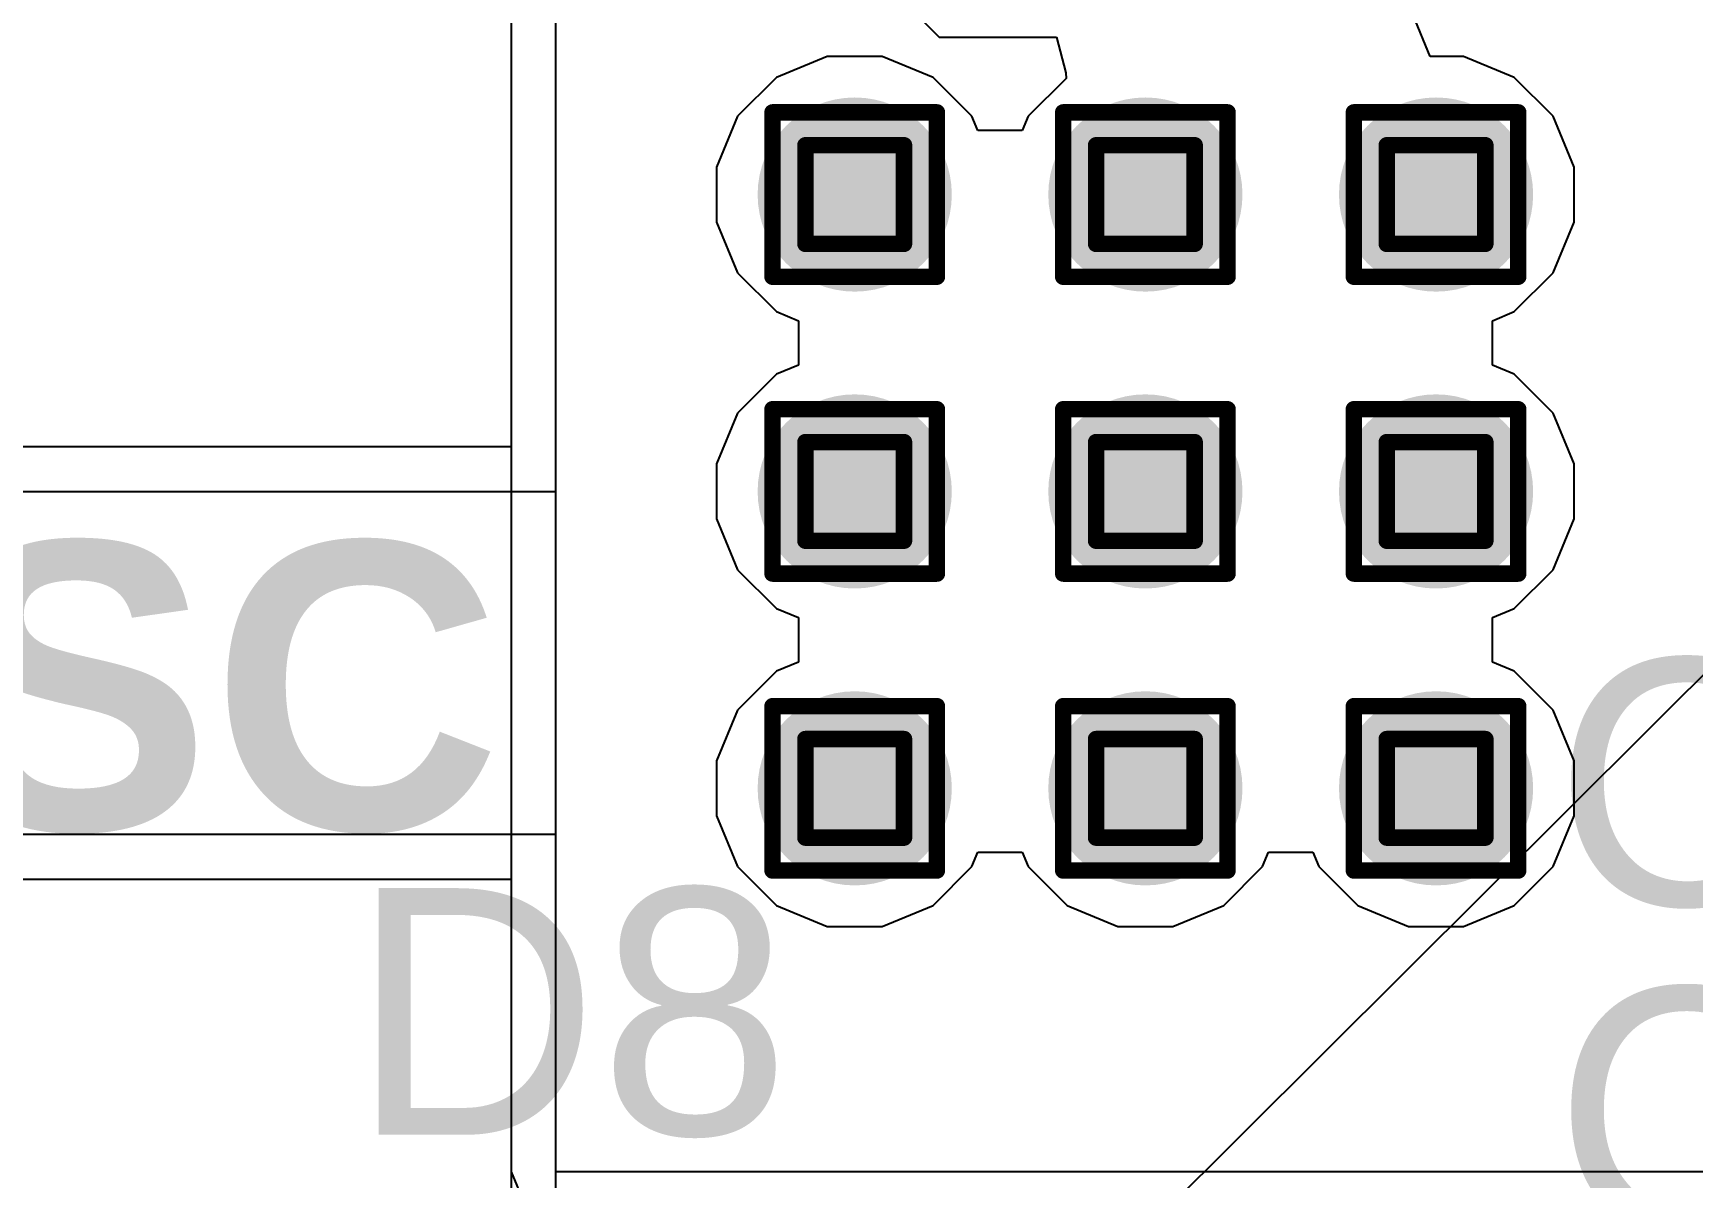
# Model space of a CAD drawing. Header units: inches. Extents: x -22 to 5433, y -13 to 5447.
# Drawn here: x -14.44 to -9.32, y 26.27 to 29.81 of the extents above; entities that cross this region are included whole.
import ezdxf

# ---------------------------------------------------------------- set-up
doc = ezdxf.new("R2010")
doc.units = ezdxf.units.IN
for name, color, linetype in [('Bottom Layer', 5, 'Continuous'), ('Bottom Solder', 6, 'Continuous'), ('Drill Drawing', 1, 'Continuous'), ('Ground', 16, 'Continuous'), ('Power', 76, 'Continuous'), ('Top Layer', 1, 'Continuous'), ('Top Overlay', 2, 'Continuous'), ('Via Holes', 16, 'Continuous')]:
    doc.layers.add(name, color=color, linetype=linetype)
doc.styles.add('Arial', font='', dxfattribs={"height": 0.2})
doc.styles.add('Arial_Bold', font='', dxfattribs={"height": 0.2})
doc.styles.get('Arial').set_extended_font_data('Arial')
doc.styles.get('Arial_Bold').set_extended_font_data('Arial', bold=True)

msp = doc.modelspace()

# ---------------------------------------------------------------- hatches: boundary and pattern name
at = {"layer": 'Bottom Layer'}
h = msp.add_hatch(color=5, dxfattribs=at)
edge = h.paths.add_edge_path()
edge.add_arc((-11.9066, 29.3082), 0.3, 0, 360)
h = msp.add_hatch(color=5, dxfattribs=at)
edge = h.paths.add_edge_path()
edge.add_arc((-11.0085, 29.3082), 0.3, 0, 360)
h = msp.add_hatch(color=5, dxfattribs=at)
edge = h.paths.add_edge_path()
edge.add_arc((-10.1104, 29.3082), 0.3, 0, 360)
h = msp.add_hatch(color=5, dxfattribs=at)
edge = h.paths.add_edge_path()
edge.add_arc((-11.9066, 28.3907), 0.3, 0, 360)
h = msp.add_hatch(color=5, dxfattribs=at)
edge = h.paths.add_edge_path()
edge.add_arc((-11.0085, 28.3907), 0.3, 0, 360)
h = msp.add_hatch(color=5, dxfattribs=at)
edge = h.paths.add_edge_path()
edge.add_arc((-10.1104, 28.3907), 0.3, 0, 360)
h = msp.add_hatch(color=5, dxfattribs=at)
edge = h.paths.add_edge_path()
edge.add_arc((-11.9066, 27.4731), 0.3, 0, 360)
h = msp.add_hatch(color=5, dxfattribs=at)
edge = h.paths.add_edge_path()
edge.add_arc((-11.0085, 27.4731), 0.3, 0, 360)
h = msp.add_hatch(color=5, dxfattribs=at)
edge = h.paths.add_edge_path()
edge.add_arc((-10.1104, 27.4731), 0.3, 0, 360)
at = {"layer": 'Ground'}
h = msp.add_hatch(color=16, dxfattribs=at)
edge = h.paths.add_edge_path()
edge.add_arc((-11.9066, 29.3082), 0.3, 0, 360)
h = msp.add_hatch(color=16, dxfattribs=at)
edge = h.paths.add_edge_path()
edge.add_arc((-11.0085, 29.3082), 0.3, 0, 360)
h = msp.add_hatch(color=16, dxfattribs=at)
edge = h.paths.add_edge_path()
edge.add_arc((-10.1104, 29.3082), 0.3, 0, 360)
h = msp.add_hatch(color=16, dxfattribs=at)
edge = h.paths.add_edge_path()
edge.add_arc((-11.9066, 28.3907), 0.3, 0, 360)
h = msp.add_hatch(color=16, dxfattribs=at)
edge = h.paths.add_edge_path()
edge.add_arc((-11.0085, 28.3907), 0.3, 0, 360)
h = msp.add_hatch(color=16, dxfattribs=at)
edge = h.paths.add_edge_path()
edge.add_arc((-10.1104, 28.3907), 0.3, 0, 360)
h = msp.add_hatch(color=16, dxfattribs=at)
edge = h.paths.add_edge_path()
edge.add_arc((-11.9066, 27.4731), 0.3, 0, 360)
h = msp.add_hatch(color=16, dxfattribs=at)
edge = h.paths.add_edge_path()
edge.add_arc((-11.0085, 27.4731), 0.3, 0, 360)
h = msp.add_hatch(color=16, dxfattribs=at)
edge = h.paths.add_edge_path()
edge.add_arc((-10.1104, 27.4731), 0.3, 0, 360)
at = {"layer": 'Power'}
h = msp.add_hatch(color=76, dxfattribs=at)
edge = h.paths.add_edge_path()
edge.add_arc((-11.9066, 29.3082), 0.3, 0, 360)
h = msp.add_hatch(color=76, dxfattribs=at)
edge = h.paths.add_edge_path()
edge.add_arc((-11.0085, 29.3082), 0.3, 0, 360)
h = msp.add_hatch(color=76, dxfattribs=at)
edge = h.paths.add_edge_path()
edge.add_arc((-10.1104, 29.3082), 0.3, 0, 360)
h = msp.add_hatch(color=76, dxfattribs=at)
edge = h.paths.add_edge_path()
edge.add_arc((-11.9066, 28.3907), 0.3, 0, 360)
h = msp.add_hatch(color=76, dxfattribs=at)
edge = h.paths.add_edge_path()
edge.add_arc((-11.0085, 28.3907), 0.3, 0, 360)
h = msp.add_hatch(color=76, dxfattribs=at)
edge = h.paths.add_edge_path()
edge.add_arc((-10.1104, 28.3907), 0.3, 0, 360)
h = msp.add_hatch(color=76, dxfattribs=at)
edge = h.paths.add_edge_path()
edge.add_arc((-11.9066, 27.4731), 0.3, 0, 360)
h = msp.add_hatch(color=76, dxfattribs=at)
edge = h.paths.add_edge_path()
edge.add_arc((-11.0085, 27.4731), 0.3, 0, 360)
h = msp.add_hatch(color=76, dxfattribs=at)
edge = h.paths.add_edge_path()
edge.add_arc((-10.1104, 27.4731), 0.3, 0, 360)
at = {"layer": 'Top Layer'}
h = msp.add_hatch(color=1, dxfattribs=at)
edge = h.paths.add_edge_path()
edge.add_arc((-11.9066, 29.3082), 0.3, 0, 360)
h = msp.add_hatch(color=1, dxfattribs=at)
edge = h.paths.add_edge_path()
edge.add_arc((-11.0085, 29.3082), 0.3, 0, 360)
h = msp.add_hatch(color=1, dxfattribs=at)
edge = h.paths.add_edge_path()
edge.add_arc((-10.1104, 29.3082), 0.3, 0, 360)
h = msp.add_hatch(color=1, dxfattribs=at)
edge = h.paths.add_edge_path()
edge.add_arc((-11.9066, 28.3907), 0.3, 0, 360)
h = msp.add_hatch(color=1, dxfattribs=at)
edge = h.paths.add_edge_path()
edge.add_arc((-11.0085, 28.3907), 0.3, 0, 360)
h = msp.add_hatch(color=1, dxfattribs=at)
edge = h.paths.add_edge_path()
edge.add_arc((-10.1104, 28.3907), 0.3, 0, 360)
h = msp.add_hatch(color=1, dxfattribs=at)
edge = h.paths.add_edge_path()
edge.add_arc((-11.9066, 27.4731), 0.3, 0, 360)
h = msp.add_hatch(color=1, dxfattribs=at)
edge = h.paths.add_edge_path()
edge.add_arc((-11.0085, 27.4731), 0.3, 0, 360)
h = msp.add_hatch(color=1, dxfattribs=at)
edge = h.paths.add_edge_path()
edge.add_arc((-10.1104, 27.4731), 0.3, 0, 360)
at = {"layer": 'Via Holes'}
h = msp.add_hatch(color=7, dxfattribs=at)
edge = h.paths.add_edge_path()
edge.add_arc((-11.9066, 29.3082), 0.15, 0, 360)
h = msp.add_hatch(color=7, dxfattribs=at)
edge = h.paths.add_edge_path()
edge.add_arc((-11.0085, 29.3082), 0.15, 0, 360)
h = msp.add_hatch(color=7, dxfattribs=at)
edge = h.paths.add_edge_path()
edge.add_arc((-10.1104, 29.3082), 0.15, 0, 360)
h = msp.add_hatch(color=7, dxfattribs=at)
edge = h.paths.add_edge_path()
edge.add_arc((-11.9066, 28.3907), 0.15, 0, 360)
h = msp.add_hatch(color=7, dxfattribs=at)
edge = h.paths.add_edge_path()
edge.add_arc((-11.0085, 28.3907), 0.15, 0, 360)
h = msp.add_hatch(color=7, dxfattribs=at)
edge = h.paths.add_edge_path()
edge.add_arc((-10.1104, 28.3907), 0.15, 0, 360)
h = msp.add_hatch(color=7, dxfattribs=at)
edge = h.paths.add_edge_path()
edge.add_arc((-11.9066, 27.4731), 0.15, 0, 360)
h = msp.add_hatch(color=7, dxfattribs=at)
edge = h.paths.add_edge_path()
edge.add_arc((-11.0085, 27.4731), 0.15, 0, 360)
h = msp.add_hatch(color=7, dxfattribs=at)
edge = h.paths.add_edge_path()
edge.add_arc((-10.1104, 27.4731), 0.15, 0, 360)

# ---------------------------------------------------------------- linework, layer by layer
at = {"layer": 'Bottom Layer'}
for p, q in [((-12.968, 33.423), (-12.968, 28.5281)), ((-12.8305, 28.3907), (-12.8305, 33.423)), ((-12.968, 28.5281), (-17.9324, 28.5281)), ((-17.9324, 28.3907), (-12.8305, 28.3907)), ((-12.8305, 27.3304), (-17.9324, 27.3304)), ((-12.8305, 26.2368), (-12.8305, 27.3304)), ((-17.9324, 27.1929), (-12.968, 27.1929)), ((-12.968, 27.1929), (-12.968, 26.2368))]:
    msp.add_line(p, q, dxfattribs=at)
at = {"layer": 'Bottom Solder'}
msp.add_line((-19.4386, 17.7117), (5432.8521, 5447.4931), dxfattribs=at)
at = {"layer": 'Drill Drawing'}
for points in [[(-12.1606, 29.5622, 0.0508, 0.0508, 0), (-11.6526, 29.5622, 0.0508, 0.0508, 0)], [(-12.1606, 29.0542, 0.0508, 0.0508, 0), (-12.1606, 29.5622, 0.0508, 0.0508, 0)], [(-11.6526, 29.0542, 0.0508, 0.0508, 0), (-11.6526, 29.5622, 0.0508, 0.0508, 0)], [(-11.2625, 29.5622, 0.0508, 0.0508, 0), (-10.7545, 29.5622, 0.0508, 0.0508, 0)], [(-11.2625, 29.0542, 0.0508, 0.0508, 0), (-11.2625, 29.5622, 0.0508, 0.0508, 0)], [(-10.7545, 29.0542, 0.0508, 0.0508, 0), (-10.7545, 29.5622, 0.0508, 0.0508, 0)], [(-10.3644, 29.5622, 0.0508, 0.0508, 0), (-9.8564, 29.5622, 0.0508, 0.0508, 0)], [(-10.3644, 29.0542, 0.0508, 0.0508, 0), (-10.3644, 29.5622, 0.0508, 0.0508, 0)], [(-9.8564, 29.0542, 0.0508, 0.0508, 0), (-9.8564, 29.5622, 0.0508, 0.0508, 0)], [(-12.059, 29.4606, 0.0508, 0.0508, 0), (-11.7542, 29.4606, 0.0508, 0.0508, 0)], [(-12.059, 29.1558, 0.0508, 0.0508, 0), (-12.059, 29.4606, 0.0508, 0.0508, 0)], [(-11.7542, 29.1558, 0.0508, 0.0508, 0), (-11.7542, 29.4606, 0.0508, 0.0508, 0)], [(-11.1609, 29.4606, 0.0508, 0.0508, 0), (-10.8561, 29.4606, 0.0508, 0.0508, 0)], [(-11.1609, 29.1558, 0.0508, 0.0508, 0), (-11.1609, 29.4606, 0.0508, 0.0508, 0)], [(-10.8561, 29.1558, 0.0508, 0.0508, 0), (-10.8561, 29.4606, 0.0508, 0.0508, 0)], [(-10.2628, 29.4606, 0.0508, 0.0508, 0), (-9.958, 29.4606, 0.0508, 0.0508, 0)], [(-10.2628, 29.1558, 0.0508, 0.0508, 0), (-10.2628, 29.4606, 0.0508, 0.0508, 0)], [(-9.958, 29.1558, 0.0508, 0.0508, 0), (-9.958, 29.4606, 0.0508, 0.0508, 0)], [(-12.059, 29.1558, 0.0508, 0.0508, 0), (-11.7542, 29.1558, 0.0508, 0.0508, 0)], [(-11.1609, 29.1558, 0.0508, 0.0508, 0), (-10.8561, 29.1558, 0.0508, 0.0508, 0)], [(-10.2628, 29.1558, 0.0508, 0.0508, 0), (-9.958, 29.1558, 0.0508, 0.0508, 0)], [(-12.1606, 29.0542, 0.0508, 0.0508, 0), (-11.6526, 29.0542, 0.0508, 0.0508, 0)], [(-11.2625, 29.0542, 0.0508, 0.0508, 0), (-10.7545, 29.0542, 0.0508, 0.0508, 0)], [(-10.3644, 29.0542, 0.0508, 0.0508, 0), (-9.8564, 29.0542, 0.0508, 0.0508, 0)], [(-12.1606, 28.6447, 0.0508, 0.0508, 0), (-11.6526, 28.6447, 0.0508, 0.0508, 0)], [(-12.1606, 28.1367, 0.0508, 0.0508, 0), (-12.1606, 28.6447, 0.0508, 0.0508, 0)], [(-11.6526, 28.1367, 0.0508, 0.0508, 0), (-11.6526, 28.6447, 0.0508, 0.0508, 0)], [(-11.2625, 28.6447, 0.0508, 0.0508, 0), (-10.7545, 28.6447, 0.0508, 0.0508, 0)], [(-11.2625, 28.1367, 0.0508, 0.0508, 0), (-11.2625, 28.6447, 0.0508, 0.0508, 0)], [(-10.7545, 28.1367, 0.0508, 0.0508, 0), (-10.7545, 28.6447, 0.0508, 0.0508, 0)], [(-10.3644, 28.6447, 0.0508, 0.0508, 0), (-9.8564, 28.6447, 0.0508, 0.0508, 0)], [(-10.3644, 28.1367, 0.0508, 0.0508, 0), (-10.3644, 28.6447, 0.0508, 0.0508, 0)], [(-9.8564, 28.1367, 0.0508, 0.0508, 0), (-9.8564, 28.6447, 0.0508, 0.0508, 0)], [(-12.059, 28.5431, 0.0508, 0.0508, 0), (-11.7542, 28.5431, 0.0508, 0.0508, 0)], [(-12.059, 28.2383, 0.0508, 0.0508, 0), (-12.059, 28.5431, 0.0508, 0.0508, 0)], [(-11.7542, 28.2383, 0.0508, 0.0508, 0), (-11.7542, 28.5431, 0.0508, 0.0508, 0)], [(-11.1609, 28.5431, 0.0508, 0.0508, 0), (-10.8561, 28.5431, 0.0508, 0.0508, 0)], [(-11.1609, 28.2383, 0.0508, 0.0508, 0), (-11.1609, 28.5431, 0.0508, 0.0508, 0)], [(-10.8561, 28.2383, 0.0508, 0.0508, 0), (-10.8561, 28.5431, 0.0508, 0.0508, 0)], [(-10.2628, 28.5431, 0.0508, 0.0508, 0), (-9.958, 28.5431, 0.0508, 0.0508, 0)], [(-10.2628, 28.2383, 0.0508, 0.0508, 0), (-10.2628, 28.5431, 0.0508, 0.0508, 0)], [(-9.958, 28.2383, 0.0508, 0.0508, 0), (-9.958, 28.5431, 0.0508, 0.0508, 0)], [(-12.059, 28.2383, 0.0508, 0.0508, 0), (-11.7542, 28.2383, 0.0508, 0.0508, 0)], [(-11.1609, 28.2383, 0.0508, 0.0508, 0), (-10.8561, 28.2383, 0.0508, 0.0508, 0)], [(-10.2628, 28.2383, 0.0508, 0.0508, 0), (-9.958, 28.2383, 0.0508, 0.0508, 0)], [(-12.1606, 28.1367, 0.0508, 0.0508, 0), (-11.6526, 28.1367, 0.0508, 0.0508, 0)], [(-11.2625, 28.1367, 0.0508, 0.0508, 0), (-10.7545, 28.1367, 0.0508, 0.0508, 0)], [(-10.3644, 28.1367, 0.0508, 0.0508, 0), (-9.8564, 28.1367, 0.0508, 0.0508, 0)], [(-12.1606, 27.7271, 0.0508, 0.0508, 0), (-11.6526, 27.7271, 0.0508, 0.0508, 0)], [(-12.1606, 27.2191, 0.0508, 0.0508, 0), (-12.1606, 27.7271, 0.0508, 0.0508, 0)], [(-11.6526, 27.2191, 0.0508, 0.0508, 0), (-11.6526, 27.7271, 0.0508, 0.0508, 0)], [(-11.2625, 27.7271, 0.0508, 0.0508, 0), (-10.7545, 27.7271, 0.0508, 0.0508, 0)], [(-11.2625, 27.2191, 0.0508, 0.0508, 0), (-11.2625, 27.7271, 0.0508, 0.0508, 0)], [(-10.7545, 27.2191, 0.0508, 0.0508, 0), (-10.7545, 27.7271, 0.0508, 0.0508, 0)], [(-10.3644, 27.7271, 0.0508, 0.0508, 0), (-9.8564, 27.7271, 0.0508, 0.0508, 0)], [(-10.3644, 27.2191, 0.0508, 0.0508, 0), (-10.3644, 27.7271, 0.0508, 0.0508, 0)], [(-9.8564, 27.2191, 0.0508, 0.0508, 0), (-9.8564, 27.7271, 0.0508, 0.0508, 0)], [(-12.059, 27.6255, 0.0508, 0.0508, 0), (-11.7542, 27.6255, 0.0508, 0.0508, 0)], [(-12.059, 27.3207, 0.0508, 0.0508, 0), (-12.059, 27.6255, 0.0508, 0.0508, 0)], [(-11.7542, 27.3207, 0.0508, 0.0508, 0), (-11.7542, 27.6255, 0.0508, 0.0508, 0)], [(-11.1609, 27.6255, 0.0508, 0.0508, 0), (-10.8561, 27.6255, 0.0508, 0.0508, 0)], [(-11.1609, 27.3207, 0.0508, 0.0508, 0), (-11.1609, 27.6255, 0.0508, 0.0508, 0)], [(-10.8561, 27.3207, 0.0508, 0.0508, 0), (-10.8561, 27.6255, 0.0508, 0.0508, 0)], [(-10.2628, 27.6255, 0.0508, 0.0508, 0), (-9.958, 27.6255, 0.0508, 0.0508, 0)], [(-10.2628, 27.3207, 0.0508, 0.0508, 0), (-10.2628, 27.6255, 0.0508, 0.0508, 0)], [(-9.958, 27.3207, 0.0508, 0.0508, 0), (-9.958, 27.6255, 0.0508, 0.0508, 0)], [(-12.059, 27.3207, 0.0508, 0.0508, 0), (-11.7542, 27.3207, 0.0508, 0.0508, 0)], [(-11.1609, 27.3207, 0.0508, 0.0508, 0), (-10.8561, 27.3207, 0.0508, 0.0508, 0)], [(-10.2628, 27.3207, 0.0508, 0.0508, 0), (-9.958, 27.3207, 0.0508, 0.0508, 0)], [(-12.1606, 27.2191, 0.0508, 0.0508, 0), (-11.6526, 27.2191, 0.0508, 0.0508, 0)], [(-11.2625, 27.2191, 0.0508, 0.0508, 0), (-10.7545, 27.2191, 0.0508, 0.0508, 0)], [(-10.3644, 27.2191, 0.0508, 0.0508, 0), (-9.8564, 27.2191, 0.0508, 0.0508, 0)]]:
    msp.add_lwpolyline(points, format="xyseb", dxfattribs=at)
for points in [[(-12.1733, 29.5622, 0.0254, 0.0254, 1), (-12.1479, 29.5622, 0.0254, 0.0254, 1)], [(-12.1733, 29.5622, 0.0254, 0.0254, 1), (-12.1479, 29.5622, 0.0254, 0.0254, 1)], [(-11.6653, 29.5622, 0.0254, 0.0254, 1), (-11.6399, 29.5622, 0.0254, 0.0254, 1)], [(-11.6653, 29.5622, 0.0254, 0.0254, 1), (-11.6399, 29.5622, 0.0254, 0.0254, 1)], [(-11.2752, 29.5622, 0.0254, 0.0254, 1), (-11.2498, 29.5622, 0.0254, 0.0254, 1)], [(-11.2752, 29.5622, 0.0254, 0.0254, 1), (-11.2498, 29.5622, 0.0254, 0.0254, 1)], [(-10.7672, 29.5622, 0.0254, 0.0254, 1), (-10.7418, 29.5622, 0.0254, 0.0254, 1)], [(-10.7672, 29.5622, 0.0254, 0.0254, 1), (-10.7418, 29.5622, 0.0254, 0.0254, 1)], [(-10.3771, 29.5622, 0.0254, 0.0254, 1), (-10.3517, 29.5622, 0.0254, 0.0254, 1)], [(-10.3771, 29.5622, 0.0254, 0.0254, 1), (-10.3517, 29.5622, 0.0254, 0.0254, 1)], [(-9.8691, 29.5622, 0.0254, 0.0254, 1), (-9.8437, 29.5622, 0.0254, 0.0254, 1)], [(-9.8691, 29.5622, 0.0254, 0.0254, 1), (-9.8437, 29.5622, 0.0254, 0.0254, 1)], [(-12.0717, 29.4606, 0.0254, 0.0254, 1), (-12.0463, 29.4606, 0.0254, 0.0254, 1)], [(-12.0717, 29.4606, 0.0254, 0.0254, 1), (-12.0463, 29.4606, 0.0254, 0.0254, 1)], [(-11.7669, 29.4606, 0.0254, 0.0254, 1), (-11.7415, 29.4606, 0.0254, 0.0254, 1)], [(-11.7669, 29.4606, 0.0254, 0.0254, 1), (-11.7415, 29.4606, 0.0254, 0.0254, 1)], [(-11.1736, 29.4606, 0.0254, 0.0254, 1), (-11.1482, 29.4606, 0.0254, 0.0254, 1)], [(-11.1736, 29.4606, 0.0254, 0.0254, 1), (-11.1482, 29.4606, 0.0254, 0.0254, 1)], [(-10.8688, 29.4606, 0.0254, 0.0254, 1), (-10.8434, 29.4606, 0.0254, 0.0254, 1)], [(-10.8688, 29.4606, 0.0254, 0.0254, 1), (-10.8434, 29.4606, 0.0254, 0.0254, 1)], [(-10.2755, 29.4606, 0.0254, 0.0254, 1), (-10.2501, 29.4606, 0.0254, 0.0254, 1)], [(-10.2755, 29.4606, 0.0254, 0.0254, 1), (-10.2501, 29.4606, 0.0254, 0.0254, 1)], [(-9.9707, 29.4606, 0.0254, 0.0254, 1), (-9.9453, 29.4606, 0.0254, 0.0254, 1)], [(-9.9707, 29.4606, 0.0254, 0.0254, 1), (-9.9453, 29.4606, 0.0254, 0.0254, 1)], [(-12.0717, 29.1558, 0.0254, 0.0254, 1), (-12.0463, 29.1558, 0.0254, 0.0254, 1)], [(-12.0717, 29.1558, 0.0254, 0.0254, 1), (-12.0463, 29.1558, 0.0254, 0.0254, 1)], [(-11.7669, 29.1558, 0.0254, 0.0254, 1), (-11.7415, 29.1558, 0.0254, 0.0254, 1)], [(-11.7669, 29.1558, 0.0254, 0.0254, 1), (-11.7415, 29.1558, 0.0254, 0.0254, 1)], [(-11.1736, 29.1558, 0.0254, 0.0254, 1), (-11.1482, 29.1558, 0.0254, 0.0254, 1)], [(-11.1736, 29.1558, 0.0254, 0.0254, 1), (-11.1482, 29.1558, 0.0254, 0.0254, 1)], [(-10.8688, 29.1558, 0.0254, 0.0254, 1), (-10.8434, 29.1558, 0.0254, 0.0254, 1)], [(-10.8688, 29.1558, 0.0254, 0.0254, 1), (-10.8434, 29.1558, 0.0254, 0.0254, 1)], [(-10.2755, 29.1558, 0.0254, 0.0254, 1), (-10.2501, 29.1558, 0.0254, 0.0254, 1)], [(-10.2755, 29.1558, 0.0254, 0.0254, 1), (-10.2501, 29.1558, 0.0254, 0.0254, 1)], [(-9.9707, 29.1558, 0.0254, 0.0254, 1), (-9.9453, 29.1558, 0.0254, 0.0254, 1)], [(-9.9707, 29.1558, 0.0254, 0.0254, 1), (-9.9453, 29.1558, 0.0254, 0.0254, 1)], [(-12.1733, 29.0542, 0.0254, 0.0254, 1), (-12.1479, 29.0542, 0.0254, 0.0254, 1)], [(-12.1733, 29.0542, 0.0254, 0.0254, 1), (-12.1479, 29.0542, 0.0254, 0.0254, 1)], [(-11.6653, 29.0542, 0.0254, 0.0254, 1), (-11.6399, 29.0542, 0.0254, 0.0254, 1)], [(-11.6653, 29.0542, 0.0254, 0.0254, 1), (-11.6399, 29.0542, 0.0254, 0.0254, 1)], [(-11.2752, 29.0542, 0.0254, 0.0254, 1), (-11.2498, 29.0542, 0.0254, 0.0254, 1)], [(-11.2752, 29.0542, 0.0254, 0.0254, 1), (-11.2498, 29.0542, 0.0254, 0.0254, 1)], [(-10.7672, 29.0542, 0.0254, 0.0254, 1), (-10.7418, 29.0542, 0.0254, 0.0254, 1)], [(-10.7672, 29.0542, 0.0254, 0.0254, 1), (-10.7418, 29.0542, 0.0254, 0.0254, 1)], [(-10.3771, 29.0542, 0.0254, 0.0254, 1), (-10.3517, 29.0542, 0.0254, 0.0254, 1)], [(-10.3771, 29.0542, 0.0254, 0.0254, 1), (-10.3517, 29.0542, 0.0254, 0.0254, 1)], [(-9.8691, 29.0542, 0.0254, 0.0254, 1), (-9.8437, 29.0542, 0.0254, 0.0254, 1)], [(-9.8691, 29.0542, 0.0254, 0.0254, 1), (-9.8437, 29.0542, 0.0254, 0.0254, 1)], [(-12.1733, 28.6447, 0.0254, 0.0254, 1), (-12.1479, 28.6447, 0.0254, 0.0254, 1)], [(-12.1733, 28.6447, 0.0254, 0.0254, 1), (-12.1479, 28.6447, 0.0254, 0.0254, 1)], [(-11.6653, 28.6447, 0.0254, 0.0254, 1), (-11.6399, 28.6447, 0.0254, 0.0254, 1)], [(-11.6653, 28.6447, 0.0254, 0.0254, 1), (-11.6399, 28.6447, 0.0254, 0.0254, 1)], [(-11.2752, 28.6447, 0.0254, 0.0254, 1), (-11.2498, 28.6447, 0.0254, 0.0254, 1)], [(-11.2752, 28.6447, 0.0254, 0.0254, 1), (-11.2498, 28.6447, 0.0254, 0.0254, 1)], [(-10.7672, 28.6447, 0.0254, 0.0254, 1), (-10.7418, 28.6447, 0.0254, 0.0254, 1)], [(-10.7672, 28.6447, 0.0254, 0.0254, 1), (-10.7418, 28.6447, 0.0254, 0.0254, 1)], [(-10.3771, 28.6447, 0.0254, 0.0254, 1), (-10.3517, 28.6447, 0.0254, 0.0254, 1)], [(-10.3771, 28.6447, 0.0254, 0.0254, 1), (-10.3517, 28.6447, 0.0254, 0.0254, 1)], [(-9.8691, 28.6447, 0.0254, 0.0254, 1), (-9.8437, 28.6447, 0.0254, 0.0254, 1)], [(-9.8691, 28.6447, 0.0254, 0.0254, 1), (-9.8437, 28.6447, 0.0254, 0.0254, 1)], [(-12.0717, 28.5431, 0.0254, 0.0254, 1), (-12.0463, 28.5431, 0.0254, 0.0254, 1)], [(-12.0717, 28.5431, 0.0254, 0.0254, 1), (-12.0463, 28.5431, 0.0254, 0.0254, 1)], [(-11.7669, 28.5431, 0.0254, 0.0254, 1), (-11.7415, 28.5431, 0.0254, 0.0254, 1)], [(-11.7669, 28.5431, 0.0254, 0.0254, 1), (-11.7415, 28.5431, 0.0254, 0.0254, 1)], [(-11.1736, 28.5431, 0.0254, 0.0254, 1), (-11.1482, 28.5431, 0.0254, 0.0254, 1)], [(-11.1736, 28.5431, 0.0254, 0.0254, 1), (-11.1482, 28.5431, 0.0254, 0.0254, 1)], [(-10.8688, 28.5431, 0.0254, 0.0254, 1), (-10.8434, 28.5431, 0.0254, 0.0254, 1)], [(-10.8688, 28.5431, 0.0254, 0.0254, 1), (-10.8434, 28.5431, 0.0254, 0.0254, 1)], [(-10.2755, 28.5431, 0.0254, 0.0254, 1), (-10.2501, 28.5431, 0.0254, 0.0254, 1)], [(-10.2755, 28.5431, 0.0254, 0.0254, 1), (-10.2501, 28.5431, 0.0254, 0.0254, 1)], [(-9.9707, 28.5431, 0.0254, 0.0254, 1), (-9.9453, 28.5431, 0.0254, 0.0254, 1)], [(-9.9707, 28.5431, 0.0254, 0.0254, 1), (-9.9453, 28.5431, 0.0254, 0.0254, 1)], [(-12.0717, 28.2383, 0.0254, 0.0254, 1), (-12.0463, 28.2383, 0.0254, 0.0254, 1)], [(-12.0717, 28.2383, 0.0254, 0.0254, 1), (-12.0463, 28.2383, 0.0254, 0.0254, 1)], [(-11.7669, 28.2383, 0.0254, 0.0254, 1), (-11.7415, 28.2383, 0.0254, 0.0254, 1)], [(-11.7669, 28.2383, 0.0254, 0.0254, 1), (-11.7415, 28.2383, 0.0254, 0.0254, 1)], [(-11.1736, 28.2383, 0.0254, 0.0254, 1), (-11.1482, 28.2383, 0.0254, 0.0254, 1)], [(-11.1736, 28.2383, 0.0254, 0.0254, 1), (-11.1482, 28.2383, 0.0254, 0.0254, 1)], [(-10.8688, 28.2383, 0.0254, 0.0254, 1), (-10.8434, 28.2383, 0.0254, 0.0254, 1)], [(-10.8688, 28.2383, 0.0254, 0.0254, 1), (-10.8434, 28.2383, 0.0254, 0.0254, 1)], [(-10.2755, 28.2383, 0.0254, 0.0254, 1), (-10.2501, 28.2383, 0.0254, 0.0254, 1)], [(-10.2755, 28.2383, 0.0254, 0.0254, 1), (-10.2501, 28.2383, 0.0254, 0.0254, 1)], [(-9.9707, 28.2383, 0.0254, 0.0254, 1), (-9.9453, 28.2383, 0.0254, 0.0254, 1)], [(-9.9707, 28.2383, 0.0254, 0.0254, 1), (-9.9453, 28.2383, 0.0254, 0.0254, 1)], [(-12.1733, 28.1367, 0.0254, 0.0254, 1), (-12.1479, 28.1367, 0.0254, 0.0254, 1)], [(-12.1733, 28.1367, 0.0254, 0.0254, 1), (-12.1479, 28.1367, 0.0254, 0.0254, 1)], [(-11.6653, 28.1367, 0.0254, 0.0254, 1), (-11.6399, 28.1367, 0.0254, 0.0254, 1)], [(-11.6653, 28.1367, 0.0254, 0.0254, 1), (-11.6399, 28.1367, 0.0254, 0.0254, 1)], [(-11.2752, 28.1367, 0.0254, 0.0254, 1), (-11.2498, 28.1367, 0.0254, 0.0254, 1)], [(-11.2752, 28.1367, 0.0254, 0.0254, 1), (-11.2498, 28.1367, 0.0254, 0.0254, 1)], [(-10.7672, 28.1367, 0.0254, 0.0254, 1), (-10.7418, 28.1367, 0.0254, 0.0254, 1)], [(-10.7672, 28.1367, 0.0254, 0.0254, 1), (-10.7418, 28.1367, 0.0254, 0.0254, 1)], [(-10.3771, 28.1367, 0.0254, 0.0254, 1), (-10.3517, 28.1367, 0.0254, 0.0254, 1)], [(-10.3771, 28.1367, 0.0254, 0.0254, 1), (-10.3517, 28.1367, 0.0254, 0.0254, 1)], [(-9.8691, 28.1367, 0.0254, 0.0254, 1), (-9.8437, 28.1367, 0.0254, 0.0254, 1)], [(-9.8691, 28.1367, 0.0254, 0.0254, 1), (-9.8437, 28.1367, 0.0254, 0.0254, 1)], [(-12.1733, 27.7271, 0.0254, 0.0254, 1), (-12.1479, 27.7271, 0.0254, 0.0254, 1)], [(-12.1733, 27.7271, 0.0254, 0.0254, 1), (-12.1479, 27.7271, 0.0254, 0.0254, 1)], [(-11.6653, 27.7271, 0.0254, 0.0254, 1), (-11.6399, 27.7271, 0.0254, 0.0254, 1)], [(-11.6653, 27.7271, 0.0254, 0.0254, 1), (-11.6399, 27.7271, 0.0254, 0.0254, 1)], [(-11.2752, 27.7271, 0.0254, 0.0254, 1), (-11.2498, 27.7271, 0.0254, 0.0254, 1)], [(-11.2752, 27.7271, 0.0254, 0.0254, 1), (-11.2498, 27.7271, 0.0254, 0.0254, 1)], [(-10.7672, 27.7271, 0.0254, 0.0254, 1), (-10.7418, 27.7271, 0.0254, 0.0254, 1)], [(-10.7672, 27.7271, 0.0254, 0.0254, 1), (-10.7418, 27.7271, 0.0254, 0.0254, 1)], [(-10.3771, 27.7271, 0.0254, 0.0254, 1), (-10.3517, 27.7271, 0.0254, 0.0254, 1)], [(-10.3771, 27.7271, 0.0254, 0.0254, 1), (-10.3517, 27.7271, 0.0254, 0.0254, 1)], [(-9.8691, 27.7271, 0.0254, 0.0254, 1), (-9.8437, 27.7271, 0.0254, 0.0254, 1)], [(-9.8691, 27.7271, 0.0254, 0.0254, 1), (-9.8437, 27.7271, 0.0254, 0.0254, 1)], [(-12.0717, 27.6255, 0.0254, 0.0254, 1), (-12.0463, 27.6255, 0.0254, 0.0254, 1)], [(-12.0717, 27.6255, 0.0254, 0.0254, 1), (-12.0463, 27.6255, 0.0254, 0.0254, 1)], [(-11.7669, 27.6255, 0.0254, 0.0254, 1), (-11.7415, 27.6255, 0.0254, 0.0254, 1)], [(-11.7669, 27.6255, 0.0254, 0.0254, 1), (-11.7415, 27.6255, 0.0254, 0.0254, 1)], [(-11.1736, 27.6255, 0.0254, 0.0254, 1), (-11.1482, 27.6255, 0.0254, 0.0254, 1)], [(-11.1736, 27.6255, 0.0254, 0.0254, 1), (-11.1482, 27.6255, 0.0254, 0.0254, 1)], [(-10.8688, 27.6255, 0.0254, 0.0254, 1), (-10.8434, 27.6255, 0.0254, 0.0254, 1)], [(-10.8688, 27.6255, 0.0254, 0.0254, 1), (-10.8434, 27.6255, 0.0254, 0.0254, 1)], [(-10.2755, 27.6255, 0.0254, 0.0254, 1), (-10.2501, 27.6255, 0.0254, 0.0254, 1)], [(-10.2755, 27.6255, 0.0254, 0.0254, 1), (-10.2501, 27.6255, 0.0254, 0.0254, 1)], [(-9.9707, 27.6255, 0.0254, 0.0254, 1), (-9.9453, 27.6255, 0.0254, 0.0254, 1)], [(-9.9707, 27.6255, 0.0254, 0.0254, 1), (-9.9453, 27.6255, 0.0254, 0.0254, 1)], [(-12.0717, 27.3207, 0.0254, 0.0254, 1), (-12.0463, 27.3207, 0.0254, 0.0254, 1)], [(-12.0717, 27.3207, 0.0254, 0.0254, 1), (-12.0463, 27.3207, 0.0254, 0.0254, 1)], [(-11.7669, 27.3207, 0.0254, 0.0254, 1), (-11.7415, 27.3207, 0.0254, 0.0254, 1)], [(-11.7669, 27.3207, 0.0254, 0.0254, 1), (-11.7415, 27.3207, 0.0254, 0.0254, 1)], [(-11.1736, 27.3207, 0.0254, 0.0254, 1), (-11.1482, 27.3207, 0.0254, 0.0254, 1)], [(-11.1736, 27.3207, 0.0254, 0.0254, 1), (-11.1482, 27.3207, 0.0254, 0.0254, 1)], [(-10.8688, 27.3207, 0.0254, 0.0254, 1), (-10.8434, 27.3207, 0.0254, 0.0254, 1)], [(-10.8688, 27.3207, 0.0254, 0.0254, 1), (-10.8434, 27.3207, 0.0254, 0.0254, 1)], [(-10.2755, 27.3207, 0.0254, 0.0254, 1), (-10.2501, 27.3207, 0.0254, 0.0254, 1)], [(-10.2755, 27.3207, 0.0254, 0.0254, 1), (-10.2501, 27.3207, 0.0254, 0.0254, 1)], [(-9.9707, 27.3207, 0.0254, 0.0254, 1), (-9.9453, 27.3207, 0.0254, 0.0254, 1)], [(-9.9707, 27.3207, 0.0254, 0.0254, 1), (-9.9453, 27.3207, 0.0254, 0.0254, 1)], [(-12.1733, 27.2191, 0.0254, 0.0254, 1), (-12.1479, 27.2191, 0.0254, 0.0254, 1)], [(-12.1733, 27.2191, 0.0254, 0.0254, 1), (-12.1479, 27.2191, 0.0254, 0.0254, 1)], [(-11.6653, 27.2191, 0.0254, 0.0254, 1), (-11.6399, 27.2191, 0.0254, 0.0254, 1)], [(-11.6653, 27.2191, 0.0254, 0.0254, 1), (-11.6399, 27.2191, 0.0254, 0.0254, 1)], [(-11.2752, 27.2191, 0.0254, 0.0254, 1), (-11.2498, 27.2191, 0.0254, 0.0254, 1)], [(-11.2752, 27.2191, 0.0254, 0.0254, 1), (-11.2498, 27.2191, 0.0254, 0.0254, 1)], [(-10.7672, 27.2191, 0.0254, 0.0254, 1), (-10.7418, 27.2191, 0.0254, 0.0254, 1)], [(-10.7672, 27.2191, 0.0254, 0.0254, 1), (-10.7418, 27.2191, 0.0254, 0.0254, 1)], [(-10.3771, 27.2191, 0.0254, 0.0254, 1), (-10.3517, 27.2191, 0.0254, 0.0254, 1)], [(-10.3771, 27.2191, 0.0254, 0.0254, 1), (-10.3517, 27.2191, 0.0254, 0.0254, 1)], [(-9.8691, 27.2191, 0.0254, 0.0254, 1), (-9.8437, 27.2191, 0.0254, 0.0254, 1)], [(-9.8691, 27.2191, 0.0254, 0.0254, 1), (-9.8437, 27.2191, 0.0254, 0.0254, 1)]]:
    msp.add_lwpolyline(points, format="xyseb", close=True, dxfattribs=at)
at = {"layer": 'Ground'}
for p, q in [((-12.3444, 30.4927), (-11.6459, 29.7942)), ((-10.1282, 29.7352), (-10.1809, 29.8622)), ((-11.6459, 29.7942), (-11.283, 29.7942)), ((-11.283, 29.7942), (-11.254, 29.6839)), ((-11.9915, 29.7352), (-12.1484, 29.6702)), ((-11.8216, 29.7352), (-11.9915, 29.7352)), ((-11.6647, 29.6702), (-11.8216, 29.7352)), ((-10.0255, 29.7352), (-10.1282, 29.7352)), ((-9.8686, 29.6702), (-10.0255, 29.7352)), ((-12.1484, 29.6702), (-12.2686, 29.5501)), ((-11.5446, 29.5501), (-11.6647, 29.6702)), ((-11.2534, 29.6672), (-11.3705, 29.5501)), ((-11.254, 29.6839), (-11.2534, 29.6672)), ((-9.7484, 29.5501), (-9.8686, 29.6702)), ((-12.2686, 29.5501), (-12.3336, 29.3932)), ((-11.5263, 29.5059), (-11.5446, 29.5501)), ((-11.3705, 29.5501), (-11.3888, 29.5059)), ((-9.6834, 29.3932), (-9.7484, 29.5501)), ((-11.3888, 29.5059), (-11.5263, 29.5059)), ((-12.3336, 29.3932), (-12.3336, 29.2233)), ((-9.6834, 29.2233), (-9.6834, 29.3932)), ((-12.3336, 29.2233), (-12.2686, 29.0664)), ((-9.7484, 29.0664), (-9.6834, 29.2233)), ((-12.2686, 29.0664), (-12.1484, 28.9463)), ((-9.8686, 28.9463), (-9.7484, 29.0664)), ((-12.1484, 28.9463), (-12.0807, 28.9182)), ((-9.9363, 28.9182), (-9.8686, 28.9463)), ((-12.0807, 28.9182), (-12.0807, 28.7807)), ((-9.9363, 28.7807), (-9.9363, 28.9182)), ((-12.0807, 28.7807), (-12.1484, 28.7527)), ((-9.8686, 28.7527), (-9.9363, 28.7807)), ((-12.1484, 28.7527), (-12.2686, 28.6326)), ((-9.7484, 28.6326), (-9.8686, 28.7527)), ((-12.2686, 28.6326), (-12.3336, 28.4756)), ((-9.6834, 28.4756), (-9.7484, 28.6326)), ((-12.3336, 28.4756), (-12.3336, 28.3057)), ((-9.6834, 28.3057), (-9.6834, 28.4756)), ((-12.3336, 28.3057), (-12.2686, 28.1488)), ((-9.7484, 28.1488), (-9.6834, 28.3057)), ((-12.2686, 28.1488), (-12.1484, 28.0287)), ((-9.8686, 28.0287), (-9.7484, 28.1488)), ((-12.1484, 28.0287), (-12.0807, 28.0006)), ((-12.0807, 28.0006), (-12.0807, 27.8632)), ((-9.9363, 28.0006), (-9.8686, 28.0287)), ((-9.9363, 27.8632), (-9.9363, 28.0006)), ((-12.0807, 27.8632), (-12.1484, 27.8351)), ((-9.8686, 27.8351), (-9.9363, 27.8632)), ((-12.1484, 27.8351), (-12.2686, 27.715)), ((-9.7484, 27.715), (-9.8686, 27.8351)), ((-12.2686, 27.715), (-12.3336, 27.5581)), ((-9.6834, 27.5581), (-9.7484, 27.715)), ((-12.3336, 27.5581), (-12.3336, 27.3882)), ((-9.6834, 27.3882), (-9.6834, 27.5581)), ((-12.3336, 27.3882), (-12.2686, 27.2312)), ((-9.7484, 27.2312), (-9.6834, 27.3882)), ((-12.2686, 27.2312), (-12.1484, 27.1111)), ((-11.6647, 27.1111), (-11.5446, 27.2312)), ((-11.5446, 27.2312), (-11.5263, 27.2754)), ((-11.5263, 27.2754), (-11.3888, 27.2754)), ((-11.3888, 27.2754), (-11.3705, 27.2312)), ((-11.3705, 27.2312), (-11.2504, 27.1111)), ((-10.7666, 27.1111), (-10.6465, 27.2312)), ((-10.6465, 27.2312), (-10.6282, 27.2754)), ((-10.6282, 27.2754), (-10.4907, 27.2754)), ((-10.4907, 27.2754), (-10.4724, 27.2312)), ((-10.4724, 27.2312), (-10.3523, 27.1111)), ((-9.8686, 27.1111), (-9.7484, 27.2312)), ((-12.1484, 27.1111), (-11.9915, 27.0461)), ((-11.8216, 27.0461), (-11.6647, 27.1111)), ((-11.2504, 27.1111), (-11.0934, 27.0461)), ((-10.9236, 27.0461), (-10.7666, 27.1111)), ((-10.3523, 27.1111), (-10.1954, 27.0461)), ((-10.0255, 27.0461), (-9.8686, 27.1111)), ((-11.9915, 27.0461), (-11.8216, 27.0461)), ((-11.0934, 27.0461), (-10.9236, 27.0461)), ((-10.1954, 27.0461), (-10.0255, 27.0461))]:
    msp.add_line(p, q, dxfattribs=at)
at = {"layer": 'Power'}
for p, q in [((-12.3444, 30.4927), (-11.6459, 29.7942)), ((-10.1282, 29.7352), (-10.1809, 29.8622)), ((-11.6459, 29.7942), (-11.283, 29.7942)), ((-11.283, 29.7942), (-11.254, 29.6839)), ((-11.9915, 29.7352), (-12.1484, 29.6702)), ((-11.8216, 29.7352), (-11.9915, 29.7352)), ((-11.6647, 29.6702), (-11.8216, 29.7352)), ((-10.0255, 29.7352), (-10.1282, 29.7352)), ((-9.8686, 29.6702), (-10.0255, 29.7352)), ((-12.1484, 29.6702), (-12.2686, 29.5501)), ((-11.5446, 29.5501), (-11.6647, 29.6702)), ((-11.2534, 29.6672), (-11.3705, 29.5501)), ((-11.254, 29.6839), (-11.2534, 29.6672)), ((-9.7484, 29.5501), (-9.8686, 29.6702)), ((-12.2686, 29.5501), (-12.3336, 29.3932)), ((-11.5263, 29.5059), (-11.5446, 29.5501)), ((-11.3705, 29.5501), (-11.3888, 29.5059)), ((-9.6834, 29.3932), (-9.7484, 29.5501)), ((-11.3888, 29.5059), (-11.5263, 29.5059)), ((-12.3336, 29.3932), (-12.3336, 29.2233)), ((-9.6834, 29.2233), (-9.6834, 29.3932)), ((-12.3336, 29.2233), (-12.2686, 29.0664)), ((-9.7484, 29.0664), (-9.6834, 29.2233)), ((-12.2686, 29.0664), (-12.1484, 28.9463)), ((-9.8686, 28.9463), (-9.7484, 29.0664)), ((-12.1484, 28.9463), (-12.0807, 28.9182)), ((-9.9363, 28.9182), (-9.8686, 28.9463)), ((-12.0807, 28.9182), (-12.0807, 28.7807)), ((-9.9363, 28.7807), (-9.9363, 28.9182)), ((-12.0807, 28.7807), (-12.1484, 28.7527)), ((-9.8686, 28.7527), (-9.9363, 28.7807)), ((-12.1484, 28.7527), (-12.2686, 28.6326)), ((-9.7484, 28.6326), (-9.8686, 28.7527)), ((-12.2686, 28.6326), (-12.3336, 28.4756)), ((-9.6834, 28.4756), (-9.7484, 28.6326)), ((-12.3336, 28.4756), (-12.3336, 28.3057)), ((-9.6834, 28.3057), (-9.6834, 28.4756)), ((-12.3336, 28.3057), (-12.2686, 28.1488)), ((-9.7484, 28.1488), (-9.6834, 28.3057)), ((-12.2686, 28.1488), (-12.1484, 28.0287)), ((-9.8686, 28.0287), (-9.7484, 28.1488)), ((-12.1484, 28.0287), (-12.0807, 28.0006)), ((-12.0807, 28.0006), (-12.0807, 27.8632)), ((-9.9363, 28.0006), (-9.8686, 28.0287)), ((-9.9363, 27.8632), (-9.9363, 28.0006)), ((-12.0807, 27.8632), (-12.1484, 27.8351)), ((-9.8686, 27.8351), (-9.9363, 27.8632)), ((-12.1484, 27.8351), (-12.2686, 27.715)), ((-9.7484, 27.715), (-9.8686, 27.8351)), ((-12.2686, 27.715), (-12.3336, 27.5581)), ((-9.6834, 27.5581), (-9.7484, 27.715)), ((-12.3336, 27.5581), (-12.3336, 27.3882)), ((-9.6834, 27.3882), (-9.6834, 27.5581)), ((-12.3336, 27.3882), (-12.2686, 27.2312)), ((-9.7484, 27.2312), (-9.6834, 27.3882)), ((-12.2686, 27.2312), (-12.1484, 27.1111)), ((-11.6647, 27.1111), (-11.5446, 27.2312)), ((-11.5446, 27.2312), (-11.5263, 27.2754)), ((-11.5263, 27.2754), (-11.3888, 27.2754)), ((-11.3888, 27.2754), (-11.3705, 27.2312)), ((-11.3705, 27.2312), (-11.2504, 27.1111)), ((-10.7666, 27.1111), (-10.6465, 27.2312)), ((-10.6465, 27.2312), (-10.6282, 27.2754)), ((-10.6282, 27.2754), (-10.4907, 27.2754)), ((-10.4907, 27.2754), (-10.4724, 27.2312)), ((-10.4724, 27.2312), (-10.3523, 27.1111)), ((-9.8686, 27.1111), (-9.7484, 27.2312)), ((-12.1484, 27.1111), (-11.9915, 27.0461)), ((-11.8216, 27.0461), (-11.6647, 27.1111)), ((-11.2504, 27.1111), (-11.0934, 27.0461)), ((-10.9236, 27.0461), (-10.7666, 27.1111)), ((-10.3523, 27.1111), (-10.1954, 27.0461)), ((-10.0255, 27.0461), (-9.8686, 27.1111)), ((-11.9915, 27.0461), (-11.8216, 27.0461)), ((-11.0934, 27.0461), (-10.9236, 27.0461)), ((-10.1954, 27.0461), (-10.0255, 27.0461))]:
    msp.add_line(p, q, dxfattribs=at)
at = {"layer": 'Top Layer'}
for p, q in [((-12.968, 33.6586), (-12.968, 26.288)), ((-12.8305, 26.288), (-12.8305, 33.6586)), ((-12.968, 26.288), (-12.9277, 26.1908)), ((-8.0367, 26.288), (-12.8305, 26.288))]:
    msp.add_line(p, q, dxfattribs=at)

# ---------------------------------------------------------------- texts
at = {"layer": 'Top Overlay', "style": 'Arial_Bold'}
msp.add_text('+5V ESC', height=0.889, rotation=360, dxfattribs=at).set_placement((-18.1411, 27.3454))
at = {"layer": 'Top Overlay', "style": 'Arial'}
for s, p in [('C4', (-9.7468, 27.1116)), ('D8', (-13.4653, 26.4027)), ('C3', (-9.7468, 26.0956))]:
    msp.add_text(s, height=0.762, dxfattribs=at).set_placement(p)

doc.saveas('drawing.dxf')
